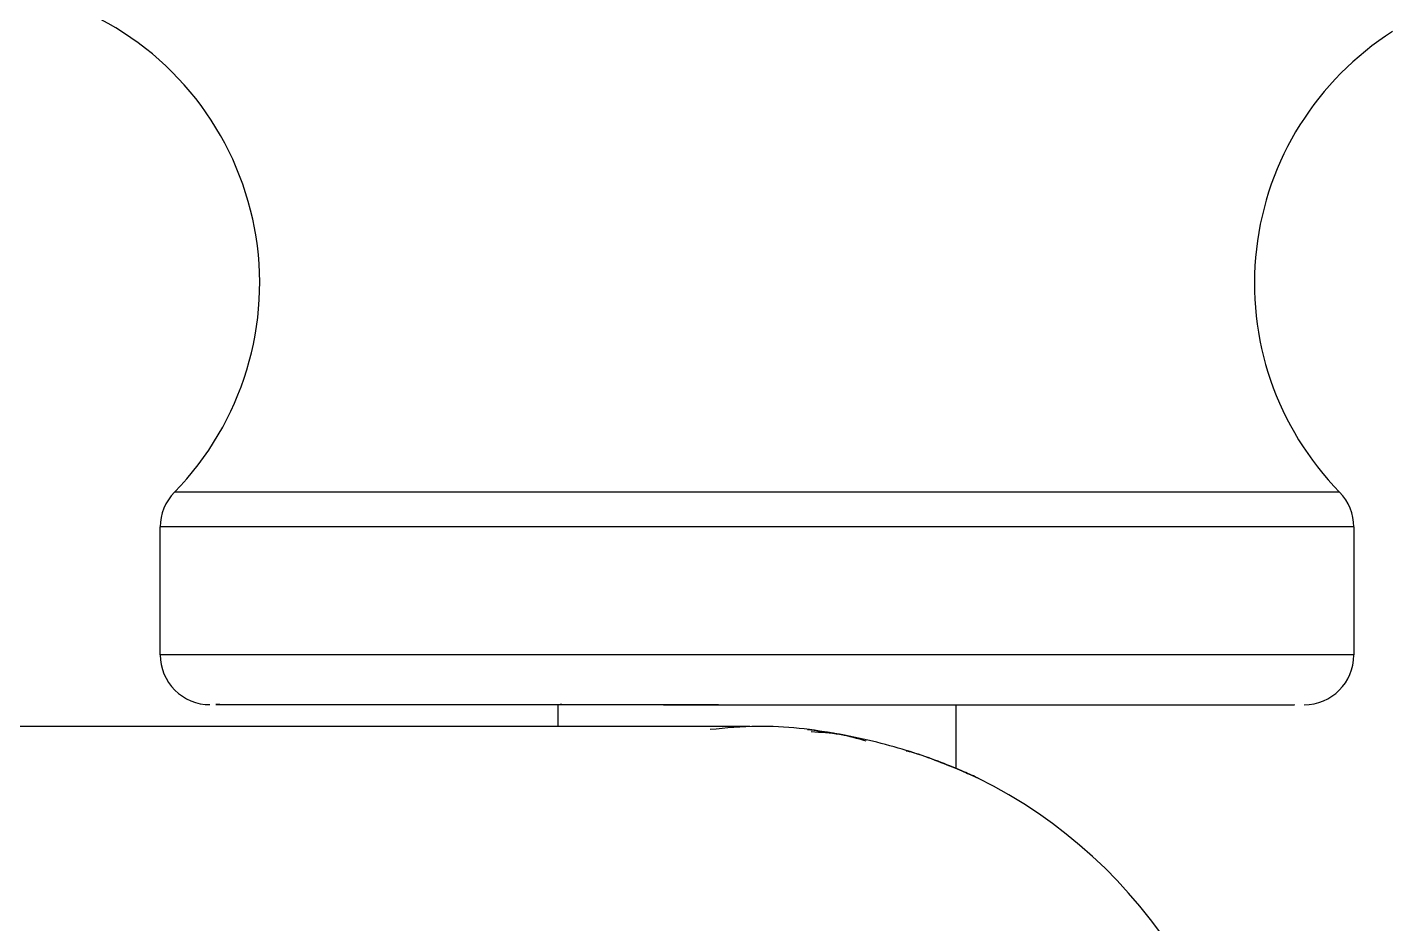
# Model space of a CAD drawing. Header units: inches. Extents: x 24920 to 61775, y 10942 to 38819.
# Drawn here: x 48663.13 to 48676.86, y 29681.44 to 29690.45 of the extents above; entities that cross this region are included whole.
import ezdxf

# ---------------------------------------------------------------- set-up
doc = ezdxf.new("R2010")
doc.units = ezdxf.units.IN
doc.header["$MEASUREMENT"] = 0
doc.layers.add('FF-FIXT', color=2, linetype='Continuous')

# ---------------------------------------------------------------- blocks, each defined once
blk = doc.blocks.new('ssgeg')
at = {"layer": 'FF-FIXT', "color": 8, "ltscale": 3}
for p, q in [((48906.323, 29510.281), (48894.609, 29510.281)), ((48894.466, 29508.645), (48894.466, 29509.931)), ((48906.466, 29509.931), (48894.466, 29509.931)), ((48906.466, 29509.931), (48906.466, 29508.644)), ((48906.466, 29508.644), (48894.466, 29508.645)), ((48898.466, 29508.145), (48898.466, 29508.145)), ((48898.466, 29507.927), (48898.466, 29508.145)), ((48902.466, 29508.144), (48902.466, 29508.144)), ((48902.466, 29508.144), (48902.466, 29507.514)), ((48872.966, 29507.928), (48900.395, 29507.927)), ((48900.466, 29507.926), (48900.466, 29507.926)), ((48902.66, 29507.425), (48902.655, 29507.422)), ((48902.688, 29507.406), (48902.688, 29507.406))]:
    blk.add_line(p, q, dxfattribs=at)
for centre, radius, start, end in [((48892.466, 29512.381), 3, 315.5835, 65.7644), ((48908.466, 29512.38), 3, 122.4534, 224.4141), ((48894.966, 29509.931), 0.5, 135.5835, 179.9988), ((48905.966, 29509.931), 0.5, 359.9988, 44.4141), ((48894.966, 29508.645), 0.5, 179.9988, 269.9988), ((48905.966, 29508.644), 0.5, 269.9988, 359.9988), ((48900.466, 29502.927), 5, 359.9988, 63.64)]:
    blk.add_arc(centre, radius, start, end, dxfattribs=at)
for points, knots in [([(48895.065, 29508.145), (48895.04, 29508.145), (48894.948, 29508.145), (48895.636, 29508.145), (48896.674, 29508.145), (48897.193, 29508.145)], [0, 0, 0, 0, 0.1583265, 0.5791631, 1, 1, 1, 1]), ([(48897.193, 29508.145), (48897.821, 29508.145), (48899.077, 29508.145), (48901.303, 29508.144), (48903.375, 29508.144), (48904.98, 29508.144), (48905.893, 29508.144), (48905.874, 29508.144), (48905.867, 29508.144)], [0, 0, 0, 0, 0.177817, 0.355633, 0.533449, 0.711265, 0.889081, 1, 1, 1, 1]), ([(48898.502, 29508.145), (48898.493, 29508.145), (48898.459, 29508.145), (48898.719, 29508.145), (48899.242, 29508.145), (48899.967, 29508.145), (48900.7, 29508.144), (48901.112, 29508.144), (48901.283, 29508.144)], [0, 0, 0, 0, 0.074154, 0.270679, 0.467206, 0.663733, 0.860257, 1, 1, 1, 1]), ([(48902.074, 29508.144), (48902.215, 29508.144), (48902.444, 29508.144), (48902.434, 29508.144), (48902.43, 29508.144)], [0, 0, 0, 0, 0.616244, 1, 1, 1, 1]), ([(48902.688, 29507.406), (48902.679, 29507.41), (48902.661, 29507.419), (48902.514, 29507.485), (48902.297, 29507.573), (48901.919, 29507.707), (48901.316, 29507.86), (48900.585, 29507.95), (48900.154, 29507.909), (48899.996, 29507.894)], [0, 0, 0, 0, 0.1094331, 0.21878, 0.3282409, 0.4376784, 0.6556255, 0.8735437, 1, 1, 1, 1]), ([(48901.443, 29507.811), (48901.377, 29507.828), (48901.238, 29507.863), (48901.064, 29507.881), (48900.974, 29507.891)], [0, 0, 0, 0, 0.478699, 1, 1, 1, 1]), ([(48901.009, 29507.875), (48901.107, 29507.868), (48901.311, 29507.855), (48901.474, 29507.807), (48901.559, 29507.782)], [0, 0, 0, 0, 0.483976, 1, 1, 1, 1]), ([(48901.966, 29507.682), (48901.979, 29507.679), (48902.111, 29507.647), (48902.291, 29507.572), (48902.515, 29507.485), (48902.66, 29507.419), (48902.679, 29507.41), (48902.688, 29507.406)], [0, 0, 0, 0, 0.025816, 0.269086, 0.513508, 0.756128, 1, 1, 1, 1]), ([(48902.647, 29507.425), (48902.646, 29507.426), (48902.64, 29507.428), (48902.611, 29507.441), (48902.591, 29507.45)], [0, 0, 0, 0, 0.2909404, 1, 1, 1, 1])]:
    blk.add_open_spline(points, degree=3, knots=knots, dxfattribs=at)

msp = doc.modelspace()

# ---------------------------------------------------------------- block references
msp.add_blockref('ssgeg', (-230, 175.5))

doc.saveas('drawing.dxf')
